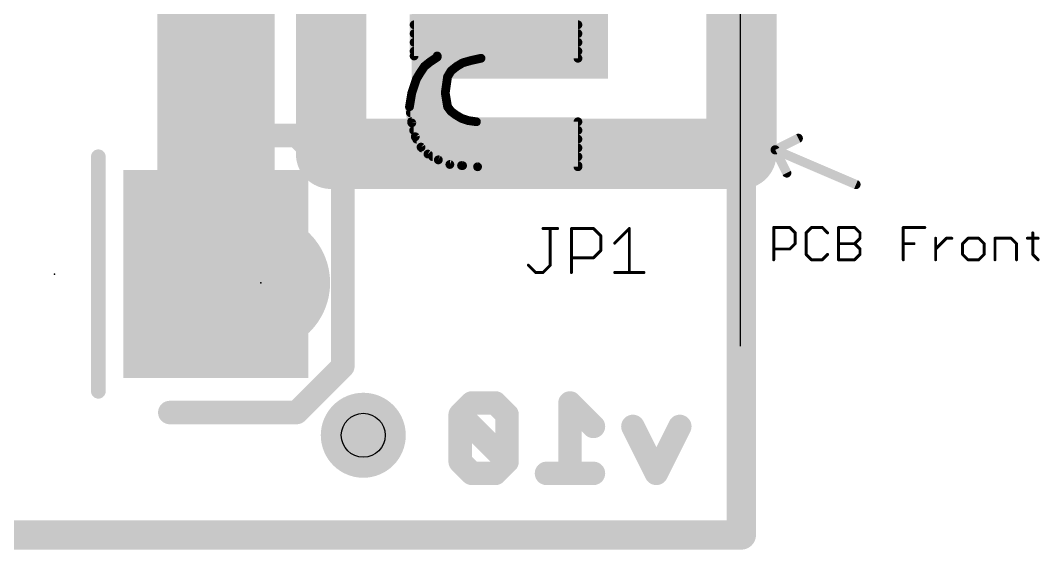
# Model space of a CAD drawing. Extents: x -39 to 68, y -15 to 21.
# Drawn here: x 16.61 to 25.44, y -0.13 to 4.46 of the extents above; entities that cross this region are included whole.
import ezdxf

# ---------------------------------------------------------------- set-up
doc = ezdxf.new("R2010")
doc.units = 0
for name, color, linetype in [('1', 12, 'CONTINUOUS'), ('16', 132, 'CONTINUOUS'), ('18', 110, 'CONTINUOUS'), ('20', 53, 'CONTINUOUS'), ('21', 53, 'CONTINUOUS'), ('22', 53, 'CONTINUOUS'), ('23', 53, 'CONTINUOUS'), ('24', 53, 'CONTINUOUS'), ('25', 253, 'CONTINUOUS'), ('29', 253, 'CONTINUOUS'), ('30', 253, 'CONTINUOUS'), ('31', 253, 'CONTINUOUS'), ('44', 253, 'CONTINUOUS'), ('51', 53, 'CONTINUOUS')]:
    doc.layers.add(name, color=color, linetype=linetype)

# ---------------------------------------------------------------- blocks, each defined once
blk = doc.blocks.new('RECT')
blk.add_solid([(-0.5, -0.5), (0.5, -0.5), (-0.5, 0.5), (0.5, 0.5)])
blk = doc.blocks.new('PIE')
at = {"const_width": 0.5}
blk.add_lwpolyline([(0, -0.25, 1), (0, 0.25, 1), (0, -0.25)], format="xyb", dxfattribs=at)
blk = doc.blocks.new('ROUNDV')
at = {"const_width": 0.5}
blk.add_lwpolyline([(0, -0.25, 1), (0, 0.25, 1), (0, -0.25)], format="xyb", dxfattribs=at)

msp = doc.modelspace()

# ---------------------------------------------------------------- linework, layer by layer
at = {"layer": '1'}
for points, const_width in [([(22.86, 17.272), (22.86, 0)], 0.254), ([(19.304, 13.97), (19.304, 3.302)], 0.6096), ([(22.86, 3.302), (22.86, 13.97)], 0.6096), ([(18.3062, 5.3086), (18.3062, 2.2606)], 1.016), ([(19.304, 3.302), (22.86, 3.302)], 0.6096), ([(22.86, 0), (0, 0)], 0.254)]:
    msp.add_lwpolyline(points, dxfattribs=dict(at, const_width=const_width))
for points, const_width in [([(19.304, 3.4544, 1), (19.304, 3.1496)], 0.3048), ([(22.86, 3.1496, 1), (22.86, 3.4544)], 0.3048), ([(19.1516, 3.302, 1), (19.4564, 3.302)], 0.3048), ([(22.7076, 3.302, 1), (23.0124, 3.302)], 0.3048), ([(18.0522, 2.2606, 1), (18.5602, 2.2606)], 0.508), ([(22.86, -0.0635, 1), (22.86, 0.0635)], 0.127), ([(22.7965, 0, 1), (22.9235, 0)], 0.127)]:
    msp.add_lwpolyline(points, format="xyb", dxfattribs=dict(at, const_width=const_width))
at = {"layer": '16'}
for points, const_width in [([(22.86, 17.272), (22.86, 0)], 0.254), ([(20.5247, 1.1435), (20.423, 1.0418)], 0.2032), ([(20.7281, 1.1435), (20.5247, 1.1435)], 0.2032), ([(20.8298, 1.0418), (20.7281, 1.1435)], 0.2032), ([(21.5782, 0.9401), (21.3748, 1.1435)], 0.2032), ([(21.3748, 1.1435), (21.3748, 0.5334)], 0.2032), ([(20.423, 1.0418), (20.423, 0.6351)], 0.2032), ([(20.8298, 0.6351), (20.423, 1.0418)], 0.2032), ([(20.8298, 0.6351), (20.8298, 1.0418)], 0.2032), ([(22.1232, 0.5334), (21.9199, 0.9401)], 0.2032), ([(22.3266, 0.9401), (22.1232, 0.5334)], 0.2032), ([(20.423, 0.6351), (20.5247, 0.5334)], 0.2032), ([(20.7281, 0.5334), (20.8298, 0.6351)], 0.2032), ([(20.5247, 0.5334), (20.7281, 0.5334)], 0.2032), ([(21.5782, 0.5334), (21.1714, 0.5334)], 0.2032), ([(22.86, 0), (0, 0)], 0.254)]:
    msp.add_lwpolyline(points, dxfattribs=dict(at, const_width=const_width))
for points, const_width in [([(20.5247, 1.1943, 1), (20.5247, 1.0927)], 0.1016), ([(20.5606, 1.1076, 1), (20.4888, 1.1794)], 0.1016), ([(20.764, 1.1794, 1), (20.6922, 1.1076)], 0.1016), ([(20.7281, 1.0927, 1), (20.7281, 1.1943)], 0.1016), ([(21.4107, 1.1794, 1), (21.3389, 1.1076)], 0.1016), ([(21.4256, 1.1435, 1), (21.324, 1.1435)], 0.1016), ([(20.4589, 1.0778, 1), (20.3871, 1.0059)], 0.1016), ([(20.4738, 1.0418, 1), (20.3722, 1.0418)], 0.1016), ([(20.3871, 1.0778, 1), (20.4589, 1.0059)], 0.1016), ([(20.8806, 1.0418, 1), (20.779, 1.0418)], 0.1016), ([(20.7938, 1.0059, 1), (20.8657, 1.0778)], 0.1016), ([(21.5423, 0.9042, 1), (21.6141, 0.9761)], 0.1016), ([(21.9653, 0.9629, 1), (21.8744, 0.9174)], 0.1016), ([(22.372, 0.9174, 1), (22.2812, 0.9629)], 0.1016), ([(20.4589, 0.671, 1), (20.3871, 0.5992)], 0.1016), ([(20.8657, 0.5992, 1), (20.7938, 0.671)], 0.1016), ([(20.7938, 0.5992, 1), (20.8657, 0.671)], 0.1016), ([(20.3722, 0.6351, 1), (20.4738, 0.6351)], 0.1016), ([(20.5247, 0.5842, 1), (20.5247, 0.4826)], 0.1016), ([(20.4888, 0.4975, 1), (20.5606, 0.5693)], 0.1016), ([(20.6922, 0.5693, 1), (20.764, 0.4975)], 0.1016), ([(20.7281, 0.4826, 1), (20.7281, 0.5842)], 0.1016), ([(20.779, 0.6351, 1), (20.8806, 0.6351)], 0.1016), ([(21.1714, 0.5842, 1), (21.1714, 0.4826)], 0.1016), ([(21.5782, 0.4826, 1), (21.5782, 0.5842)], 0.1016), ([(21.324, 0.5334, 1), (21.4256, 0.5334)], 0.1016), ([(22.0778, 0.5561, 1), (22.1687, 0.5107)], 0.1016), ([(22.0778, 0.5107, 1), (22.1687, 0.5561)], 0.1016), ([(22.86, -0.0635, 1), (22.86, 0.0635)], 0.127), ([(22.7965, 0, 1), (22.9235, 0)], 0.127)]:
    msp.add_lwpolyline(points, format="xyb", dxfattribs=dict(at, const_width=const_width))
at = {"layer": '20', "const_width": 0.2032}
for points in [[(22.86, 17.272), (22.86, 0)], [(0, 0), (22.86, 0)]]:
    msp.add_lwpolyline(points, dxfattribs=at)
at = {"layer": '20', "const_width": 0.1016}
for points in [[(22.86, -0.0508, 1), (22.86, 0.0508)], [(22.8092, 0, 1), (22.9108, 0)]]:
    msp.add_lwpolyline(points, format="xyb", dxfattribs=at)
at = {"layer": '21'}
for points, const_width in [([(19.0062, 3.4606), (17.9062, 3.4606)], 0.2032), ([(19.4062, 3.0606), (19.0062, 3.4606)], 0.2032), ([(17.2872, 3.2766), (17.2872, 1.2446)], 0.127), ([(19.4062, 1.4606), (19.4062, 3.0606)], 0.2032), ([(19.0062, 1.0606), (19.4062, 1.4606)], 0.2032), ([(17.9062, 1.0606), (19.0062, 1.0606)], 0.2032)]:
    msp.add_lwpolyline(points, dxfattribs=dict(at, const_width=const_width))
for points, const_width in [([(17.9062, 3.5114, 1), (17.9062, 3.4098)], 0.1016), ([(19.0422, 3.4965, 1), (18.9703, 3.4247)], 0.1016), ([(19.0062, 3.4098, 1), (19.0062, 3.5114)], 0.1016), ([(17.319, 3.2766, 1), (17.2555, 3.2766)], 0.0635), ([(19.457, 3.0606, 1), (19.3554, 3.0606)], 0.1016), ([(19.3703, 3.0247, 1), (19.4422, 3.0965)], 0.1016), ([(19.3554, 1.4606, 1), (19.457, 1.4606)], 0.1016), ([(19.4422, 1.4247, 1), (19.3703, 1.4965)], 0.1016), ([(17.2555, 1.2446, 1), (17.319, 1.2446)], 0.0635), ([(17.9062, 1.1114, 1), (17.9062, 1.0098)], 0.1016), ([(19.0062, 1.0098, 1), (19.0062, 1.1114)], 0.1016), ([(18.9703, 1.0965, 1), (19.0422, 1.0247)], 0.1016)]:
    msp.add_lwpolyline(points, format="xyb", dxfattribs=dict(at, const_width=const_width))
at = {"layer": '22', "const_width": 0.0762}
for points in [[(20.0238, 4.5096), (20.0238, 4.1496)], [(20.0238, 4.4958), (21.4438, 4.4958)], [(21.4438, 4.1296), (21.4438, 4.5196)], [(20.0238, 4.4196), (21.4438, 4.4196)], [(20.0238, 4.3434), (21.4438, 4.3434)], [(20.0238, 4.2672), (21.4438, 4.2672)], [(20.0238, 4.191), (21.4438, 4.191)], [(20.0238, 4.1496), (20.2238, 4.1496)], [(20.2238, 4.1396), (20.1638, 4.0996)], [(20.1866, 4.1148), (20.5372, 4.1148)], [(20.2238, 4.1496), (20.2238, 4.1396)], [(20.5138, 4.1096), (20.6038, 4.1296)], [(20.6038, 4.1296), (21.4438, 4.1296)], [(20.1138, 4.0596), (20.0738, 3.9996)], [(20.0998, 4.0386), (20.3676, 4.0386)], [(20.1638, 4.0996), (20.1138, 4.0596)], [(20.3438, 4.0196), (20.3938, 4.0596)], [(20.3938, 4.0596), (20.4438, 4.0896)], [(20.4438, 4.0896), (20.5138, 4.1096)], [(20.0438, 3.9496), (20.0238, 3.8896)], [(20.0738, 3.9996), (20.0438, 3.9496)], [(20.0515, 3.9624), (20.3128, 3.9624)], [(20.3038, 3.8996), (20.3138, 3.9696)], [(20.3138, 3.9696), (20.3438, 4.0196)], [(20.0238, 3.8896), (20.0038, 3.8296)], [(20.0227, 3.8862), (20.3019, 3.8862)], [(20.2938, 3.8296), (20.3038, 3.8996)], [(19.9938, 3.7696), (19.9838, 3.7096)], [(20.0038, 3.8296), (19.9938, 3.7696)], [(20.0005, 3.81), (20.2971, 3.81)], [(20.3038, 3.7696), (20.2938, 3.8296)], [(20.3138, 3.7096), (20.3038, 3.7696)], [(19.9838, 3.7096), (20.0038, 3.5696)], [(19.9878, 3.7338), (20.3098, 3.7338)], [(20.3438, 3.6696), (20.3138, 3.7096)], [(19.9912, 3.6576), (20.3598, 3.6576)], [(20.3838, 3.6396), (20.3438, 3.6696)], [(20.4338, 3.6096), (20.3838, 3.6396)], [(20.4938, 3.5896), (20.4338, 3.6096)], [(20.5638, 3.5796), (20.4938, 3.5896)], [(20.0021, 3.5814), (20.5512, 3.5814)], [(20.0038, 3.5696), (20.0338, 3.4496)], [(20.0199, 3.5052), (21.4438, 3.5052)], [(21.4438, 3.5796), (20.5638, 3.5796)], [(21.4438, 3.1896), (21.4438, 3.5796)], [(20.0338, 3.4496), (20.0838, 3.3596)], [(20.0452, 3.429), (21.4438, 3.429)], [(20.0838, 3.3596), (20.1438, 3.2996)], [(20.0906, 3.3528), (21.4438, 3.3528)], [(20.1438, 3.2996), (20.2338, 3.2496)], [(20.1852, 3.2766), (21.4438, 3.2766)], [(20.2338, 3.2496), (20.3338, 3.2096)], [(20.3338, 3.2096), (20.4438, 3.1996)], [(20.435, 3.2004), (21.4438, 3.2004)], [(20.4438, 3.1996), (20.5738, 3.1896)], [(20.5738, 3.1896), (21.4438, 3.1896)]]:
    msp.add_lwpolyline(points, dxfattribs=at)
at = {"layer": '22', "const_width": 0.0381}
for points in [[(20.0238, 4.4386, 1), (20.0238, 4.4005)], [(21.4438, 4.4005, 1), (21.4438, 4.4386)], [(20.0238, 4.3624, 1), (20.0238, 4.3243)], [(21.4438, 4.3243, 1), (21.4438, 4.3624)], [(20.0238, 4.2862, 1), (20.0238, 4.2481)], [(21.4438, 4.2481, 1), (21.4438, 4.2862)], [(20.0238, 4.21, 1), (20.0238, 4.1719)], [(20.0238, 4.1687, 1), (20.0238, 4.1306)], [(20.0048, 4.1496, 1), (20.0429, 4.1496)], [(20.1866, 4.1338, 1), (20.1866, 4.0957)], [(20.2429, 4.1496, 1), (20.2048, 4.1496)], [(20.2048, 4.1396, 1), (20.2429, 4.1396)], [(20.2344, 4.1237, 1), (20.2132, 4.1555)], [(20.2238, 4.1306, 1), (20.2238, 4.1687)], [(20.5372, 4.0957, 1), (20.5372, 4.1338)], [(20.6038, 4.1486, 1), (20.6038, 4.1105)], [(20.6079, 4.111, 1), (20.5997, 4.1482)], [(21.4438, 4.1719, 1), (21.4438, 4.21)], [(21.4438, 4.1105, 1), (21.4438, 4.1486)], [(20.0998, 4.0577, 1), (20.0998, 4.0196)], [(20.1019, 4.0745, 1), (20.1257, 4.0447)], [(20.1297, 4.049, 1), (20.0979, 4.0702)], [(20.1532, 4.1155, 1), (20.1744, 4.0837)], [(20.1757, 4.0847, 1), (20.1519, 4.1145)], [(20.3676, 4.0196, 1), (20.3676, 4.0577)], [(20.384, 4.0759, 1), (20.4036, 4.0433)], [(20.4057, 4.0447, 1), (20.3819, 4.0745)], [(20.4386, 4.1079, 1), (20.449, 4.0713)], [(20.4536, 4.0733, 1), (20.434, 4.1059)], [(20.5097, 4.1282, 1), (20.5179, 4.091)], [(20.519, 4.0913, 1), (20.5086, 4.1279)], [(21.4247, 4.1296, 1), (21.4628, 4.1296)], [(20.0275, 3.9594, 1), (20.0601, 3.9398)], [(20.0619, 3.9436, 1), (20.0257, 3.9556)], [(20.0515, 3.9815, 1), (20.0515, 3.9434)], [(20.0579, 4.0102, 1), (20.0897, 3.989)], [(20.0901, 3.9898, 1), (20.0575, 4.0094)], [(20.2975, 3.9794, 1), (20.3301, 3.9598)], [(20.3327, 3.9669, 1), (20.2949, 3.9723)], [(20.3128, 3.9434, 1), (20.3128, 3.9815)], [(20.3319, 4.0345, 1), (20.3557, 4.0047)], [(20.3601, 4.0098, 1), (20.3275, 4.0294)], [(20.0227, 3.9053, 1), (20.0227, 3.8672)], [(20.0057, 3.8956, 1), (20.0419, 3.8836)], [(20.0419, 3.8836, 1), (20.0057, 3.8956)], [(20.2849, 3.9023, 1), (20.3227, 3.8969)], [(20.3227, 3.8969, 1), (20.2849, 3.9023)], [(20.3019, 3.8672, 1), (20.3019, 3.9053)], [(20.0126, 3.7665, 1), (19.975, 3.7727)], [(20.0005, 3.8291, 1), (20.0005, 3.791)], [(19.9857, 3.8356, 1), (20.0219, 3.8236)], [(20.0226, 3.8265, 1), (19.985, 3.8327)], [(20.3126, 3.8327, 1), (20.275, 3.8265)], [(20.2749, 3.8323, 1), (20.3127, 3.8269)], [(20.3226, 3.7727, 1), (20.285, 3.7665)], [(20.2971, 3.791, 1), (20.2971, 3.8291)], [(20.0027, 3.7123, 1), (19.9649, 3.7069)], [(19.965, 3.7127, 1), (20.0026, 3.7065)], [(19.9878, 3.7529, 1), (19.9878, 3.7147)], [(19.975, 3.7727, 1), (20.0126, 3.7665)], [(20.285, 3.7665, 1), (20.3226, 3.7727)], [(20.329, 3.721, 1), (20.2986, 3.6982)], [(20.295, 3.7065, 1), (20.3326, 3.7127)], [(20.3098, 3.7147, 1), (20.3098, 3.7529)], [(19.9912, 3.6766, 1), (19.9912, 3.6385)], [(20.3552, 3.6848, 1), (20.3324, 3.6544)], [(20.3286, 3.6582, 1), (20.359, 3.681)], [(20.3598, 3.6385, 1), (20.3598, 3.6766)], [(20.3936, 3.6559, 1), (20.374, 3.6233)], [(20.3724, 3.6244, 1), (20.3952, 3.6548)], [(20.4398, 3.6277, 1), (20.4278, 3.5915)], [(20.424, 3.5933, 1), (20.4436, 3.6259)], [(20.4965, 3.6085, 1), (20.4911, 3.5707)], [(20.4878, 3.5715, 1), (20.4998, 3.6077)], [(20.0021, 3.6005, 1), (20.0021, 3.5624)], [(20.0223, 3.5742, 1), (19.9853, 3.565)], [(19.9849, 3.5669, 1), (20.0227, 3.5723)], [(20.0199, 3.5243, 1), (20.0199, 3.4862)], [(20.5638, 3.5987, 1), (20.5638, 3.5606)], [(20.5512, 3.5624, 1), (20.5512, 3.6005)], [(20.5611, 3.5607, 1), (20.5665, 3.5985)], [(21.4628, 3.5796, 1), (21.4247, 3.5796)], [(21.4438, 3.5606, 1), (21.4438, 3.5987)], [(21.4438, 3.4862, 1), (21.4438, 3.5243)], [(20.0505, 3.4589, 1), (20.0171, 3.4403)], [(20.0153, 3.445, 1), (20.0523, 3.4542)], [(20.0452, 3.4481, 1), (20.0452, 3.41)], [(21.4438, 3.41, 1), (21.4438, 3.4481)], [(20.0973, 3.3731, 1), (20.0703, 3.3461)], [(20.0671, 3.3503, 1), (20.1005, 3.3689)], [(20.0906, 3.3719, 1), (20.0906, 3.3338)], [(21.4438, 3.3338, 1), (21.4438, 3.3719)], [(20.1531, 3.3163, 1), (20.1345, 3.2829)], [(20.1303, 3.2861, 1), (20.1573, 3.3131)], [(20.1852, 3.2957, 1), (20.1852, 3.2576)], [(20.2409, 3.2673, 1), (20.2267, 3.2319)], [(20.2245, 3.2329, 1), (20.2431, 3.2663)], [(21.4438, 3.2576, 1), (21.4438, 3.2957)], [(20.3355, 3.2286, 1), (20.3321, 3.1906)], [(20.3267, 3.1919, 1), (20.3409, 3.2273)], [(20.435, 3.2195, 1), (20.435, 3.1814)], [(20.4453, 3.2186, 1), (20.4423, 3.1806)], [(20.4421, 3.1806, 1), (20.4455, 3.2186)], [(20.5738, 3.2087, 1), (20.5738, 3.1705)], [(20.5723, 3.1706, 1), (20.5753, 3.2086)], [(21.4247, 3.1896, 1), (21.4628, 3.1896)], [(21.4438, 3.1814, 1), (21.4438, 3.2195)], [(21.4438, 3.1705, 1), (21.4438, 3.2087)]]:
    msp.add_lwpolyline(points, format="xyb", dxfattribs=at)
at = {"layer": '23'}
msp.add_point((16.9062, 2.2606), dxfattribs=at)
at = {"layer": '24'}
msp.add_point((18.6944, 2.1844), dxfattribs=at)
at = {"layer": '25', "const_width": 0.0127}
for points in [[(21.1406, 2.661, 1), (21.1406, 2.6483)], [(21.2105, 2.6546, 1), (21.1978, 2.6546)], [(21.2677, 2.6483, 1), (21.2677, 2.661)], [(21.3877, 2.661, 1), (21.3877, 2.6483)], [(21.394, 2.6546, 1), (21.3813, 2.6546)], [(21.5828, 2.6591, 1), (21.5739, 2.6501)], [(21.5783, 2.6483, 1), (21.5783, 2.661)], [(21.8953, 2.6546, 1), (21.8826, 2.6546)], [(21.8935, 2.6501, 1), (21.8845, 2.6591)], [(21.6483, 2.5911, 1), (21.6355, 2.5911)], [(21.6374, 2.5866, 1), (21.6464, 2.5956)], [(21.6464, 2.4595, 1), (21.6374, 2.4685)], [(21.7574, 2.532, 1), (21.7664, 2.523)], [(21.3877, 2.4068, 1), (21.3877, 2.3941)], [(21.5739, 2.4049, 1), (21.5828, 2.3959)], [(21.5783, 2.3941, 1), (21.5783, 2.4068)], [(21.6355, 2.464, 1), (21.6483, 2.464)], [(21.018, 2.3413, 1), (21.009, 2.3324)], [(21.1978, 2.3369, 1), (21.2105, 2.3369)], [(21.2086, 2.3324, 1), (21.1997, 2.3413)], [(21.077, 2.2797, 1), (21.077, 2.267)], [(21.0725, 2.2688, 1), (21.0815, 2.2778)], [(21.1361, 2.2778, 1), (21.1451, 2.2688)], [(21.1406, 2.267, 1), (21.1406, 2.2797)], [(21.3813, 2.2733, 1), (21.394, 2.2733)], [(21.7619, 2.2797, 1), (21.7619, 2.267)], [(21.8826, 2.2733, 1), (21.8953, 2.2733)], [(22.0161, 2.267, 1), (22.0161, 2.2797)]]:
    msp.add_lwpolyline(points, format="xyb", dxfattribs=at)
at = {"layer": '25', "const_width": 0.0254}
for points in [[(21.1406, 2.6546), (21.2677, 2.6546)], [(21.2041, 2.3369), (21.2041, 2.6546)], [(21.3877, 2.2733), (21.3877, 2.6546)], [(21.3877, 2.6546), (21.5783, 2.6546)], [(21.5783, 2.6546), (21.6419, 2.5911)], [(21.7619, 2.5275), (21.889, 2.6546)], [(21.889, 2.6546), (21.889, 2.2733)], [(21.6419, 2.5911), (21.6419, 2.464)], [(21.6419, 2.464), (21.5783, 2.4004)], [(21.5783, 2.4004), (21.3877, 2.4004)], [(21.0135, 2.3369), (21.077, 2.2733)], [(21.1406, 2.2733), (21.2041, 2.3369)], [(21.077, 2.2733), (21.1406, 2.2733)], [(21.7619, 2.2733), (22.0161, 2.2733)]]:
    msp.add_lwpolyline(points, dxfattribs=at)
at = {"layer": '44'}
msp.add_circle((19.5834, 0.8636), 0.1905, dxfattribs=at)
at = {"layer": '51'}
msp.add_line((22.8534, 1.636), (22.8534, 8.636), dxfattribs=at)
for points, const_width in [([(23.1534, 3.336), (23.3534, 3.436)], 0.08), ([(23.8534, 3.036), (23.1534, 3.336)], 0.08), ([(23.1534, 3.336), (23.2534, 3.136)], 0.08), ([(23.1405, 2.3839), (23.1405, 2.6635)], 0.0254), ([(23.1405, 2.6635), (23.2803, 2.6635)], 0.0254), ([(23.2803, 2.6635), (23.327, 2.6169)], 0.0254), ([(23.4678, 2.6635), (23.4212, 2.6169)], 0.0254), ([(23.561, 2.6635), (23.4678, 2.6635)], 0.0254), ([(23.6076, 2.6169), (23.561, 2.6635)], 0.0254), ([(23.7018, 2.3839), (23.7018, 2.6635)], 0.0254), ([(23.7018, 2.6635), (23.8417, 2.6635)], 0.0254), ([(23.8417, 2.6635), (23.8883, 2.6169)], 0.0254), ([(24.2631, 2.3839), (24.2631, 2.6635)], 0.0254), ([(24.2631, 2.6635), (24.4496, 2.6635)], 0.0254), ([(23.327, 2.6169), (23.327, 2.5237)], 0.0254), ([(23.4212, 2.6169), (23.4212, 2.4305)], 0.0254), ([(23.8883, 2.5703), (23.8417, 2.5237)], 0.0254), ([(23.8883, 2.6169), (23.8883, 2.5703)], 0.0254), ([(24.5438, 2.3839), (24.5438, 2.5703)], 0.0254), ([(24.5438, 2.4771), (24.637, 2.5703)], 0.0254), ([(24.637, 2.5703), (24.6836, 2.5703)], 0.0254), ([(24.8243, 2.5703), (24.7777, 2.5237)], 0.0254), ([(24.9175, 2.5703), (24.8243, 2.5703)], 0.0254), ([(24.9641, 2.5237), (24.9175, 2.5703)], 0.0254), ([(25.0583, 2.3839), (25.0583, 2.5703)], 0.0254), ([(25.0583, 2.5703), (25.1981, 2.5703)], 0.0254), ([(25.1981, 2.5703), (25.2447, 2.5237)], 0.0254), ([(25.339, 2.5703), (25.4322, 2.5703)], 0.0254), ([(25.3856, 2.6169), (25.3856, 2.4305)], 0.0254), ([(23.2803, 2.4771), (23.1405, 2.4771)], 0.0254), ([(23.327, 2.5237), (23.2803, 2.4771)], 0.0254), ([(23.7018, 2.5237), (23.8417, 2.5237)], 0.0254), ([(23.8417, 2.5237), (23.8883, 2.4771)], 0.0254), ([(23.8883, 2.4771), (23.8883, 2.4305)], 0.0254), ([(24.2631, 2.5237), (24.3564, 2.5237)], 0.0254), ([(24.7777, 2.5237), (24.7777, 2.4305)], 0.0254), ([(24.9641, 2.4305), (24.9641, 2.5237)], 0.0254), ([(25.2447, 2.5237), (25.2447, 2.3839)], 0.0254), ([(23.4212, 2.4305), (23.4678, 2.3839)], 0.0254), ([(23.4678, 2.3839), (23.561, 2.3839)], 0.0254), ([(23.561, 2.3839), (23.6076, 2.4305)], 0.0254), ([(23.8417, 2.3839), (23.7018, 2.3839)], 0.0254), ([(23.8883, 2.4305), (23.8417, 2.3839)], 0.0254), ([(24.7777, 2.4305), (24.8243, 2.3839)], 0.0254), ([(24.8243, 2.3839), (24.9175, 2.3839)], 0.0254), ([(24.9175, 2.3839), (24.9641, 2.4305)], 0.0254), ([(25.3856, 2.4305), (25.4322, 2.3839)], 0.0254)]:
    msp.add_lwpolyline(points, dxfattribs=dict(at, const_width=const_width))
for points, const_width in [([(23.3623, 3.4181, 1), (23.3445, 3.4539)], 0.04), ([(23.1613, 3.3544, 1), (23.1455, 3.3176)], 0.04), ([(23.1713, 3.3449, 1), (23.1355, 3.3271)], 0.04), ([(23.1445, 3.3539, 1), (23.1623, 3.3181)], 0.04), ([(23.2355, 3.1271, 1), (23.2713, 3.1449)], 0.04), ([(23.8455, 3.0176, 1), (23.8613, 3.0544)], 0.04), ([(23.1405, 2.6699, 1), (23.1405, 2.6572)], 0.0127), ([(23.1469, 2.6635, 1), (23.1342, 2.6635)], 0.0127), ([(23.2848, 2.668, 1), (23.2759, 2.659)], 0.0127), ([(23.2803, 2.6572, 1), (23.2803, 2.6699)], 0.0127), ([(23.4678, 2.6699, 1), (23.4678, 2.6572)], 0.0127), ([(23.4723, 2.659, 1), (23.4633, 2.668)], 0.0127), ([(23.5655, 2.668, 1), (23.5565, 2.659)], 0.0127), ([(23.561, 2.6572, 1), (23.561, 2.6699)], 0.0127), ([(23.7018, 2.6699, 1), (23.7018, 2.6572)], 0.0127), ([(23.7082, 2.6635, 1), (23.6955, 2.6635)], 0.0127), ([(23.8461, 2.668, 1), (23.8372, 2.659)], 0.0127), ([(23.8417, 2.6572, 1), (23.8417, 2.6699)], 0.0127), ([(24.2631, 2.6699, 1), (24.2631, 2.6572)], 0.0127), ([(24.2695, 2.6635, 1), (24.2568, 2.6635)], 0.0127), ([(24.4496, 2.6572, 1), (24.4496, 2.6699)], 0.0127), ([(23.3333, 2.6169, 1), (23.3206, 2.6169)], 0.0127), ([(23.3225, 2.6124, 1), (23.3314, 2.6214)], 0.0127), ([(23.4275, 2.6169, 1), (23.4148, 2.6169)], 0.0127), ([(23.4167, 2.6214, 1), (23.4257, 2.6124)], 0.0127), ([(23.6031, 2.6124, 1), (23.6121, 2.6214)], 0.0127), ([(23.8946, 2.6169, 1), (23.8819, 2.6169)], 0.0127), ([(23.8819, 2.5703, 1), (23.8946, 2.5703)], 0.0127), ([(23.8838, 2.6124, 1), (23.8927, 2.6214)], 0.0127), ([(23.8927, 2.5658, 1), (23.8838, 2.5748)], 0.0127), ([(24.5501, 2.5703, 1), (24.5374, 2.5703)], 0.0127), ([(24.637, 2.5767, 1), (24.637, 2.564)], 0.0127), ([(24.6415, 2.5658, 1), (24.6325, 2.5748)], 0.0127), ([(24.6836, 2.564, 1), (24.6836, 2.5767)], 0.0127), ([(24.8243, 2.5767, 1), (24.8243, 2.564)], 0.0127), ([(24.8288, 2.5658, 1), (24.8198, 2.5748)], 0.0127), ([(24.922, 2.5748, 1), (24.913, 2.5658)], 0.0127), ([(24.9175, 2.564, 1), (24.9175, 2.5767)], 0.0127), ([(25.0583, 2.5767, 1), (25.0583, 2.564)], 0.0127), ([(25.0647, 2.5703, 1), (25.052, 2.5703)], 0.0127), ([(25.2026, 2.5748, 1), (25.1937, 2.5658)], 0.0127), ([(25.1981, 2.564, 1), (25.1981, 2.5767)], 0.0127), ([(25.339, 2.5767, 1), (25.339, 2.564)], 0.0127), ([(25.3919, 2.6169, 1), (25.3792, 2.6169)], 0.0127), ([(25.4322, 2.564, 1), (25.4322, 2.5767)], 0.0127), ([(23.1405, 2.4835, 1), (23.1405, 2.4708)], 0.0127), ([(23.2759, 2.4816, 1), (23.2848, 2.4726)], 0.0127), ([(23.2803, 2.4708, 1), (23.2803, 2.4835)], 0.0127), ([(23.3206, 2.5237, 1), (23.3333, 2.5237)], 0.0127), ([(23.3314, 2.5192, 1), (23.3225, 2.5282)], 0.0127), ([(23.7018, 2.5301, 1), (23.7018, 2.5174)], 0.0127), ([(23.8461, 2.5282, 1), (23.8372, 2.5192)], 0.0127), ([(23.8372, 2.5282, 1), (23.8461, 2.5192)], 0.0127), ([(23.8417, 2.5174, 1), (23.8417, 2.5301)], 0.0127), ([(23.8946, 2.4771, 1), (23.8819, 2.4771)], 0.0127), ([(23.8838, 2.4726, 1), (23.8927, 2.4816)], 0.0127), ([(24.2631, 2.5301, 1), (24.2631, 2.5174)], 0.0127), ([(24.3564, 2.5174, 1), (24.3564, 2.5301)], 0.0127), ([(24.5393, 2.4816, 1), (24.5483, 2.4726)], 0.0127), ([(24.784, 2.5237, 1), (24.7713, 2.5237)], 0.0127), ([(24.7732, 2.5282, 1), (24.7822, 2.5192)], 0.0127), ([(24.9704, 2.5237, 1), (24.9577, 2.5237)], 0.0127), ([(24.9596, 2.5192, 1), (24.9686, 2.5282)], 0.0127), ([(25.2511, 2.5237, 1), (25.2384, 2.5237)], 0.0127), ([(25.2403, 2.5192, 1), (25.2492, 2.5282)], 0.0127), ([(23.1342, 2.3839, 1), (23.1469, 2.3839)], 0.0127), ([(23.4148, 2.4305, 1), (23.4275, 2.4305)], 0.0127), ([(23.4257, 2.435, 1), (23.4167, 2.426)], 0.0127), ([(23.4678, 2.3902, 1), (23.4678, 2.3776)], 0.0127), ([(23.4633, 2.3794, 1), (23.4723, 2.3884)], 0.0127), ([(23.5565, 2.3884, 1), (23.5655, 2.3794)], 0.0127), ([(23.561, 2.3776, 1), (23.561, 2.3902)], 0.0127), ([(23.6121, 2.426, 1), (23.6031, 2.435)], 0.0127), ([(23.7018, 2.3902, 1), (23.7018, 2.3776)], 0.0127), ([(23.6955, 2.3839, 1), (23.7082, 2.3839)], 0.0127), ([(23.8372, 2.3884, 1), (23.8461, 2.3794)], 0.0127), ([(23.8417, 2.3776, 1), (23.8417, 2.3902)], 0.0127), ([(23.8819, 2.4305, 1), (23.8946, 2.4305)], 0.0127), ([(23.8927, 2.426, 1), (23.8838, 2.435)], 0.0127), ([(24.2568, 2.3839, 1), (24.2695, 2.3839)], 0.0127), ([(24.5374, 2.3839, 1), (24.5501, 2.3839)], 0.0127), ([(24.7822, 2.435, 1), (24.7732, 2.426)], 0.0127), ([(24.7713, 2.4305, 1), (24.784, 2.4305)], 0.0127), ([(24.8243, 2.3902, 1), (24.8243, 2.3776)], 0.0127), ([(24.8198, 2.3794, 1), (24.8288, 2.3884)], 0.0127), ([(24.913, 2.3884, 1), (24.922, 2.3794)], 0.0127), ([(24.9175, 2.3776, 1), (24.9175, 2.3902)], 0.0127), ([(24.9577, 2.4305, 1), (24.9704, 2.4305)], 0.0127), ([(24.9686, 2.426, 1), (24.9596, 2.435)], 0.0127), ([(25.052, 2.3839, 1), (25.0647, 2.3839)], 0.0127), ([(25.2384, 2.3839, 1), (25.2511, 2.3839)], 0.0127), ([(25.3901, 2.435, 1), (25.3811, 2.426)], 0.0127), ([(25.3792, 2.4305, 1), (25.3919, 2.4305)], 0.0127), ([(25.4277, 2.3794, 1), (25.4367, 2.3884)], 0.0127)]:
    msp.add_lwpolyline(points, format="xyb", dxfattribs=dict(at, const_width=const_width))

# ---------------------------------------------------------------- block references
at = {"layer": '1'}
for p, xscale, yscale, rotation in [((20.8534, 4.951), 1.8, 1.5, 270), ((18.3062, 2.2606), 1.6, 1.4, 90)]:
    msp.add_blockref('RECT', p, dxfattribs=dict(at, xscale=xscale, yscale=yscale, rotation=rotation))
at = {"layer": '16'}
msp.add_blockref('PIE', (18.6944, 2.1844), dxfattribs=at)
at = {"layer": '18', "xscale": 0.7366, "yscale": 0.7366}
msp.add_blockref('ROUNDV', (19.5834, 0.8636), dxfattribs=at)
msp.add_blockref('ROUNDV', (19.5834, 0.8636), dxfattribs=at)
at = {"layer": '29'}
for p, xscale, yscale, rotation in [((20.8534, 4.952), 1.7, 2, 180), ((18.3062, 2.2606), 1.8032, 1.6032, 90)]:
    msp.add_blockref('RECT', p, dxfattribs=dict(at, xscale=xscale, yscale=yscale, rotation=rotation))
at = {"layer": '30', "xscale": 1.2032, "yscale": 1.2032}
msp.add_blockref('PIE', (18.6944, 2.1844), dxfattribs=at)
at = {"layer": '31'}
for p, xscale, yscale, rotation in [((20.8534, 4.952), 1.5, 1.8, 180), ((18.3062, 2.2606), 1.6, 1.4, 90)]:
    msp.add_blockref('RECT', p, dxfattribs=dict(at, xscale=xscale, yscale=yscale, rotation=rotation))

doc.saveas('drawing.dxf')
